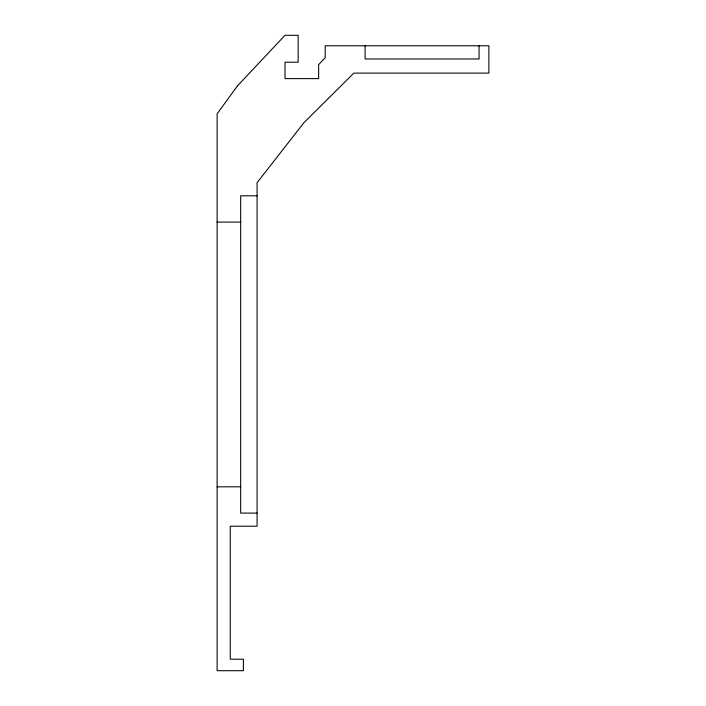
<?xml version="1.0" encoding="UTF-8"?>
<svg xmlns="http://www.w3.org/2000/svg" width="706" height="706" viewBox="0 0 706 706"><rect width="100%" height="100%" fill="white"/><g stroke="black" fill="none" stroke-linecap="round" stroke-linejoin="round"><path stroke-width="1.06" d="M257.081 195.818L240.667 195.818L240.667 513.094L257.081 513.094M217.121 222.09L240.667 222.09M217.121 486.822L240.667 486.822M479.065 45.775L479.065 58.969L365.099 58.969L365.099 45.775M237.445 85.885L217.121 113.816L217.121 670.7L243.393 670.7L243.393 659.21L230.262 659.21L230.262 526.226L257.081 526.226L257.081 182.686L303.933 122.694L353.847 73.106L488.879 73.106L488.879 45.775L325.21 45.775L325.21 57.663L318.644 64.643L318.644 78.613L285.021 78.613L285.021 62.19L298.153 62.19L298.153 35.3L285.021 35.3L237.445 85.885"/></g></svg>
